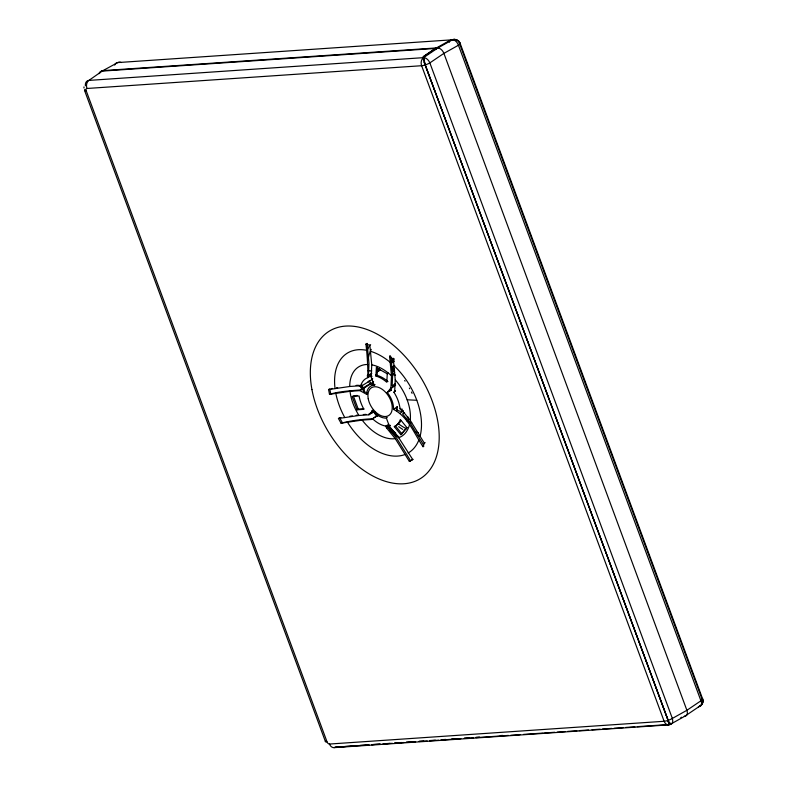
<?xml version="1.0" encoding="UTF-8"?>
<svg xmlns="http://www.w3.org/2000/svg" width="787" height="787" viewBox="0 0 787 787"><rect width="100%" height="100%" fill="white"/><g stroke="black" fill="none" stroke-linecap="round" stroke-linejoin="round"><path stroke-width="1.18" d="M83.983 88.006L83.983 86.904M702.978 701.679L458.595 41.062A6.168 5.952 0.9 0 0 452.417 39.812L449.013 40.894L436.047 48.155L423.534 56.634L423.544 57.648A6.178 0.58 71.1 0 0 425.59 64.819L425.157 64.957A6.119 0.561 71 0 1 423.131 57.982M372.644 378.429A27.27 16.861 58.3 0 0 372.418 379.265L371.444 378.508M329.497 394.336C339.108 391.444 349.723 390.824 359.816 389.998L370.608 383.338L371.976 383.131L359.964 390.618L350.018 391.306L329.497 394.336L328.602 389.565L349.733 386.486L359.059 385.846L360.495 386.653A27.083 16.743 58.3 0 1 367.903 377.622C367.942 366.604 367.273 355.242 365.925 344.096L366.88 343.506M368.473 375.31L368.975 363.614L367.106 343.378M359.964 390.618L366.653 394.356A18.081 11.175 58.3 0 1 374.189 385.177L371.159 377.003L371.759 364.843L369.851 345.218L370.657 344.726M388.414 373.068L387.253 373.776L386.83 382.285A28.814 17.816 58.3 0 0 375.94 376.058L376.363 367.677L377.524 366.968M377.465 368.011L377.101 375.36L375.95 376.068M423.849 446.209L423.042 446.711C414.129 433.676 408.207 416.864 393.5 409.388A18.081 11.175 58.3 0 0 387.243 392.487L390.893 388.05L391.493 375.881L389.575 356.255L390.382 355.763M391.041 361.095A28.804 17.806 58.3 0 1 392.349 360.564L392.398 358.439M393.884 360.84L393.53 358.262M423.042 446.711L424.35 443.16L410.253 420.366L401.488 409.604L400.052 408.797A27.083 16.743 58.3 0 0 393.903 392.182L394.69 391.228L395.251 379.816L393.372 359.443L389.575 356.255M670.239 723.627L670.19 724.424L684.887 716.19L699.072 706.588A6.158 5.942 0.9 0 0 702.663 699.033L460.139 43.364A6.129 5.922 0.9 0 0 452.879 39.596L448.836 40.845L449.357 42.232M372.723 418.654L371.494 419.461L362.168 420.101L341.046 423.18L338.44 418.507L358.961 415.477L368.916 414.798L373.52 409.752M371.494 419.461L378.252 414.818M400.849 434.69L406.8 427.449L400.347 419.52A28.814 17.816 58.3 0 1 394.307 426.652L400.849 434.69L407.213 427.636M372.576 410.352A18.081 11.175 58.3 0 0 386.368 418.074L387.263 417.444M435.752 49.561L435.339 48.45L102.182 71.105L88.882 80.412A8.568 5.44 55 0 0 85.37 85.734M393.5 409.388L397.386 406.722A4.653 2.715 2.8 0 0 397.474 410.224A4.653 2.715 2.8 0 0 403.377 410.971M435.339 48.45L423.091 56.743L423.504 57.854M701.709 698.522A6.168 1.505 -20.3 0 1 700.942 700.794L686.894 710.297L672.354 718.442A6.168 1.505 -20.3 0 1 664.13 721.276L329.478 744.04A2.391 1.476 58.3 0 1 327.077 741.964A6.168 1.505 -20.3 0 1 325.631 740.882M373.599 381.488L372.831 381.97L373.441 382.02M413.067 459.342L409.368 461.418L395.261 438.625L386.496 427.862L385.846 426.101A27.083 16.743 58.3 0 1 372.281 418.507M328.602 389.565L329.409 389.073M393.372 359.443L394.179 358.951M367.254 375.861L368.414 375.153M392.3 360.397L393.461 359.689M367.313 376.029L371.838 373.235M376.56 370.323L379.255 368.65A28.804 17.806 58.3 0 0 377.937 369.182M391.011 361.39L393.52 359.846M376.432 372.192L380.475 369.693M390.883 363.269L393.579 361.607M367.903 377.622L371.641 375.32M377.612 371.631L379.846 370.254A27.27 16.861 58.3 0 0 379.147 370.5M391.119 363.289L394.11 361.449M371.159 377.003L371.956 376.501M359.059 385.846L360.072 385.227M360.495 386.653L372.438 379.275M338.44 418.507L339.246 418.005M395.497 383.663L392.123 385.738L392.654 375.045L390.864 356.747M390.893 388.05L395.635 385.118M357.082 409.801L363.948 409.338A28.814 17.816 58.3 0 1 359.088 395.979L352.143 396.461L357.082 409.801L358.233 409.092L363.81 408.709M341.046 423.18C351.199 420.622 362.03 419.255 372.654 418.743M394.69 391.228L395.487 390.736M393.903 392.182L395.399 391.257M368.769 414.178L372.143 412.093M368.916 414.798L374.14 411.581M373.392 418.241L374.071 417.828M374.75 417.405L376.766 416.166M377.445 415.743L378.114 415.329M400.052 408.797L400.799 408.335M401.488 409.604L402.285 409.112M400.17 413.126L403.367 411.158M404.577 412.673L402.55 413.923L410.775 424.016L423.376 444.606M385.846 426.101L388.827 424.252M386.437 427.695L390.283 425.314M386.496 427.862L387.647 427.144A68.656 42.449 58.3 0 0 396.815 435.103M412.732 459.539L398.734 437.739L389.388 426.259L390.185 425.767M399.176 422.471L399.855 422.058M394.307 426.662L395.458 425.944A28.824 17.816 58.3 0 0 400.849 420.406M424.35 443.16L425.157 442.658M409.368 461.418L412.368 459.746M387.243 392.487L391.237 390.096A17.786 10.998 58.3 0 0 390.342 389.083M370.608 383.338L370.667 383.299A28.873 17.845 58.3 0 0 370.598 384.076M680.775 717.665L681.581 717.213M366.653 394.356L367.627 393.815M99.929 72.886A8.559 5.293 58.3 0 1 102.999 70.604L117.765 62.576L452.043 39.822M374.189 385.177L375.133 384.666M700.096 705.624A6.168 4.614 86.1 0 1 699.486 706.264L698.443 706.687M698.443 706.824L699.072 706.588A6.168 3.827 55.6 0 0 701.02 700.784M425.157 64.957L668.094 720.38A6.168 0.561 71 0 0 670.19 724.424A6.168 3.797 61 0 0 672.285 718.452M340.889 417.592L339.62 417.779L342.217 422.452M331.091 388.65L332.409 388.453M349.822 416.264L352.379 415.89M336.354 387.873L337.662 387.676M356.196 415.329L357.475 415.142M668.999 722.682L424.232 62.281L669.019 722.722M356.422 745.712L335.528 747.188A8.568 5.588 60 0 1 334.996 747.197M359.905 745.466L368.031 744.896M379.639 744.079L371.513 744.65L380.79 744.108M383.121 743.833L390.086 743.341M394.73 743.017L401.695 742.525M406.328 742.2L413.293 741.708M419.097 741.305L423.74 740.98M429.545 740.567L435.349 740.164M441.153 739.75L445.796 739.426M451.6 739.013L457.404 738.609M464.369 738.117L469.013 737.793M475.968 737.301L479.45 737.055M500.345 735.589L502.667 735.422M102.999 70.614L436.155 47.948L436.46 49.276M436.047 48.155L437.729 48.046L452.417 39.812A6.168 3.866 60.7 0 1 458.447 45.233L700.942 700.794M327.077 741.964L86.196 90.771A2.391 1.476 58.3 0 1 86.973 88.478L421.635 65.715A6.168 1.505 -20.3 0 0 429.85 62.891L443.898 53.378L458.447 45.233A6.168 1.505 -20.3 0 0 459.215 42.96M356.088 385.414L358.439 385.256M354.603 395.654L357.209 395.477M369.182 744.896L335.528 747.188A6.168 4.614 86.1 0 1 329.478 744.04M383.112 743.951L392.398 743.322M394.72 743.164L403.997 742.525M406.318 742.367L415.605 741.738M419.087 741.502L427.213 740.951M429.535 740.793L438.812 740.164M441.133 740.006L460.867 738.659M464.35 738.422L473.626 737.793M475.948 737.635L508.451 735.422M510.763 735.265L520.05 734.635M523.532 734.399L543.266 733.051M544.417 732.972L554.865 732.264M557.186 732.107L565.312 731.556M567.634 731.398L576.92 730.769M579.242 730.611L588.519 729.972M592.001 729.736L600.127 729.185M602.448 729.028L611.735 728.398M614.057 728.241L623.334 727.611M625.655 727.454L634.942 726.824M637.263 726.657L669.757 724.453L669.491 722.83M333.885 747.65L668.557 724.886M363.299 414.552L366.034 414.365M684.257 716.239L684.887 716.19A6.168 3.817 58.3 0 0 686.894 710.297L443.898 53.378A6.168 3.817 58.3 0 0 437.729 48.046L423.544 57.648A6.168 3.758 55.9 0 1 429.85 62.891L672.354 718.442M371.818 370.933L368.031 370.785M368.011 374.779L370.529 374.887M407.145 399.806L416.785 400.268M365.925 344.096L369.851 345.218M376.363 367.677L387.253 373.776M458.595 41.062L458.673 41.15A6.158 5.942 0.8 0 1 460.159 43.472M395.458 425.944L402 433.981M410.539 460.69L396.52 438.034L387.588 426.987M423.534 56.634L423.947 57.746M424.252 58.582L424.557 59.419M669.924 722.732L670.131 723.292M423.819 58.691L424.537 60.638M353.294 395.743L358.233 409.092M84.543 90.397L325.434 741.59M386.368 418.074L389.388 426.259M330.668 393.618L329.822 389.142M423.121 57.913L423.121 57.972A6.188 4.624 86.1 0 0 421.625 65.715L664.13 721.276A6.168 4.614 86.1 0 0 669.737 724.64A6.129 0.561 71 0 1 667.661 720.528M423.534 57.136L423.111 57.677L88.882 80.412A6.168 4.614 86.1 0 0 86.973 88.478M702.634 698.925A6.119 5.912 0.9 0 1 699.495 706.254M394.68 372.162A1.958 0.876 -54.6 0 0 393.254 374.337A28.775 17.786 58.3 0 0 392.221 373.638M395.576 375.045A1.948 1.574 24.5 0 1 393.146 374.405M407.981 416.943A28.775 17.786 58.3 0 1 406.249 418.999M408.62 419.068A1.958 1.544 51 0 1 408.286 420.219A1.928 1.485 61.8 0 1 408.089 420.386M407.951 420.435A1.928 1.485 41.8 0 1 407.686 420.514M407.705 420.563A1.958 1.515 48.2 0 1 407.243 420.602M86.196 90.771A6.168 1.505 -20.3 0 1 84.937 89.472M99.014 73.663A8.559 5.293 58.3 0 1 102.182 71.105M409.515 424.616A40.826 25.243 58.3 0 1 398.734 437.739M395.261 438.625A40.826 25.243 58.3 0 1 362.168 420.101M358.961 415.477A40.826 25.243 58.3 0 1 350.018 391.306M349.733 386.486A40.826 25.243 58.3 0 1 367.814 364.46M395.251 379.816A40.826 25.243 58.3 0 1 410.253 420.366M371.759 364.843A40.826 25.243 58.3 0 1 391.493 375.881M344.775 417.563A58.612 36.241 58.3 0 1 335.823 393.402M347.49 422.235A58.464 36.143 58.3 0 0 397.701 456.076A58.887 36.409 58.3 0 0 405.089 454.473M335.046 388.591A58.464 36.143 58.3 0 1 358.36 349.713A58.897 36.409 58.3 0 1 366.526 350.274M393.972 365.63A58.464 36.143 58.3 0 1 420.091 436.185M418.891 439.903A58.533 36.182 58.3 0 1 408.109 453.027M370.451 351.258A58.533 36.182 58.3 0 1 390.175 362.295M397.386 406.722A17.786 10.998 58.3 0 1 396.471 410.745M373.136 410.558A4.653 0.757 -39.1 0 0 373.176 412.172A27.083 16.743 58.3 0 1 371.897 410.48M364.342 391.592A27.083 16.743 58.3 0 1 364.233 387.991A4.653 2.715 2.8 0 0 363.368 390.785A4.653 2.715 2.8 0 0 367.322 392.615M391.237 390.096A4.653 0.757 -39.2 0 1 390.204 389.575A4.653 0.757 -39.2 0 1 395.153 385.414M371.897 385.02A27.083 16.743 58.3 0 1 371.907 383.249M393.175 370.923A28.804 17.806 58.3 0 0 391.473 370.047A28.775 17.786 58.3 0 1 394.494 371.798M375.497 374.986A28.824 17.816 58.3 0 1 387.991 381.577M404.646 380.534A52.257 32.257 58.3 0 1 405.069 381.144M409.378 388.08A52.257 32.257 58.3 0 1 409.732 388.729M411.434 392.015A52.257 32.257 58.3 0 1 412.063 393.343M121.218 62.547A6.168 4.614 86.1 0 0 117.765 62.576A8.568 5.145 61.5 0 0 114.676 65.085M395.841 433.253A68.558 42.38 58.3 0 1 387.548 425.895M362.866 387.322A68.558 42.38 58.3 0 1 362.069 385.079M377.75 416.107A68.656 42.449 58.3 0 1 375.045 412.427M362.05 387.765A68.656 42.449 58.3 0 1 361.253 385.522M391.464 369.113A27.083 16.743 58.3 0 1 394.631 370.461M377.898 369.27A28.804 17.806 58.3 0 1 379.029 368.434M392.083 367.883A28.804 17.806 58.3 0 1 393.785 368.611M373.048 384.902A28.873 17.845 58.3 0 1 372.91 381.902M411.68 422.727A40.973 25.332 58.3 0 1 407.017 421.124M394.523 368.896A28.775 17.786 58.3 0 0 392.782 368.09A1.958 1.171 -67.5 0 1 393.372 366.191A1.958 1.171 -67.5 0 1 394.71 365.434M392.949 367.982A1.948 0.905 -0.6 0 1 392.556 366.653M368.09 359.629A52.257 32.208 58.6 0 1 371.238 349.369M367.962 382.492A56.143 34.658 58.3 0 1 367.824 382.029M367.795 349.113A56.143 34.658 58.3 0 1 369.447 345.67M370.441 383.81A52.296 32.277 58.3 0 1 369.575 380.78A1.958 0.689 -14.6 0 1 368.778 381.075M418.477 432.673A52.257 32.228 58 0 1 415.28 432.063M406.495 428.777A52.257 32.228 58 0 1 398.252 423.672M420.386 435.998A56.074 34.52 58.2 0 1 418.113 435.644M402.787 429.417A56.074 34.52 58.2 0 1 398.675 426.662M398.615 437.562A70.043 43.295 58.3 0 1 389.644 430.391M376.304 415.615A70.043 43.295 58.3 0 1 373.973 412.378M361.135 387.834A70.043 43.295 58.3 0 1 360.318 385.551M398.753 436.726A70.043 43.305 58.3 0 1 390.48 430.076M376.363 414.306A70.043 43.305 58.3 0 1 374.396 411.532M452.879 39.596A6.188 4.624 86.1 0 1 457.365 40.993M311.947 389.604A86.668 53.585 58.3 0 0 418.605 479.647A86.668 53.585 58.3 0 0 393.726 345.523A86.668 53.585 58.3 0 0 311.947 389.604M368.227 398.753A16.36 10.113 58.3 0 0 388.355 415.743A16.36 10.113 58.3 0 0 383.663 390.431A16.36 10.113 58.3 0 0 368.227 398.753"/></g></svg>
